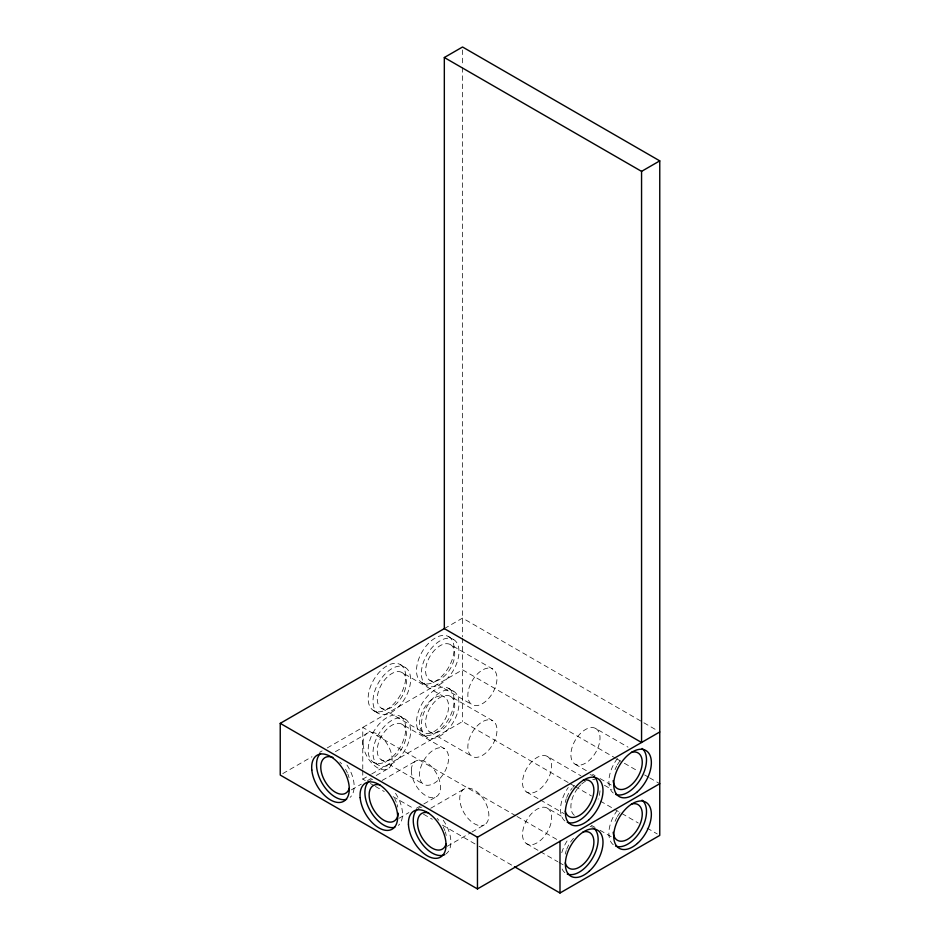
<?xml version="1.0" encoding="UTF-8"?>
<svg xmlns="http://www.w3.org/2000/svg" width="940" height="940" viewBox="0 0 940 940"><rect width="100%" height="100%" fill="white"/><g stroke="black" fill="none" stroke-linecap="round" stroke-linejoin="round"><path stroke-width="0.7" stroke-dasharray="4.7 3.53" d="M444.326 628.613L462.539 618.097L657.236 730.509M282.776 773.596L311.974 756.735M319.6 752.341L322.138 750.872M327.214 747.946L462.539 669.82L615.512 758.134M335.427 751.659L366.494 733.729M362.77 770.518L362.77 779.131L370.348 774.76M371.606 774.031L462.539 721.532L568.735 782.844M351.396 789.859L361.336 784.113M367.54 780.529L371.277 778.379M376.235 775.512L388.666 768.332M382.098 780.482L415.645 761.118M398.971 818.305L408.912 812.571M416.361 808.271L422.577 804.687M423.822 803.97L436.242 796.791M430.731 808.259L464.278 788.895M447.076 846.376L470.67 832.758M471.915 832.041L484.335 824.862A20.598 11.891 60 0 0 478.437 793.137A20.598 11.891 60 0 0 460.154 802.643A20.598 11.891 60 0 0 484.335 824.862M448.615 636.639A26.602 15.357 -60 0 1 440.19 677.846A26.602 15.357 -60 0 1 417.149 664.545A26.602 15.357 -60 0 1 448.615 636.639L453.48 639.435A26.602 15.357 -60 0 1 445.043 680.654A26.602 15.357 -60 0 1 422.001 667.341A26.602 15.357 -60 0 1 453.48 639.435M450.471 644.64A20.598 11.891 -60 0 1 443.939 676.542A20.598 11.891 -60 0 1 426.102 666.249A20.598 11.891 -60 0 1 450.471 644.64L492.713 669.022A20.598 11.891 -60 0 1 486.18 700.934A20.598 11.891 -60 0 1 468.343 690.63A20.598 11.891 -60 0 1 492.713 669.022M595.749 728.512A20.598 11.891 -60 0 1 589.227 760.425A20.598 11.891 -60 0 1 571.391 750.12A20.598 11.891 -60 0 1 595.749 728.512L628.049 747.159M616.781 758.874L623.102 762.516M624.36 763.245L638.272 771.282M644.593 774.924L648.389 777.121M649.646 777.85L659.763 783.69M448.615 688.35A26.602 15.357 -60 0 1 440.19 729.558A26.602 15.357 -60 0 1 417.149 716.257A26.602 15.357 -60 0 1 448.615 688.35L453.48 691.147A26.602 15.357 -60 0 1 445.043 732.366A26.602 15.357 -60 0 1 422.001 719.065A26.602 15.357 -60 0 1 453.48 691.147M429.874 680.313L472.115 704.695M575.151 764.197L587.582 771.364M592.553 774.231L595.032 775.664M600.002 778.532L612.422 785.711M400.252 664.557A26.602 15.357 -60 0 1 391.815 705.764A26.602 15.357 -60 0 1 368.786 692.463A26.602 15.357 -60 0 1 400.252 664.557L405.105 667.365A26.602 15.357 -60 0 1 396.68 708.572A26.602 15.357 -60 0 1 373.638 695.271A26.602 15.357 -60 0 1 405.105 667.365M450.471 696.352A20.598 11.891 -60 0 1 443.939 728.265A20.598 11.891 -60 0 1 426.102 717.96A20.598 11.891 -60 0 1 450.471 696.352L492.713 720.733A20.598 11.891 -60 0 1 486.18 752.646A20.598 11.891 -60 0 1 468.343 742.341A20.598 11.891 -60 0 1 492.713 720.733M604.443 785.252L611.905 789.553M422.013 682.71L426.866 685.519M402.109 672.558A20.598 11.891 -60 0 1 395.576 704.471A20.598 11.891 -60 0 1 377.739 694.167A20.598 11.891 -60 0 1 402.109 672.558L444.338 696.951A20.598 11.891 -60 0 1 437.817 728.852A20.598 11.891 -60 0 1 419.98 718.559A20.598 11.891 -60 0 1 444.338 696.951M547.386 756.442A20.598 11.891 -60 0 1 540.853 788.343A20.598 11.891 -60 0 1 523.016 778.05A20.598 11.891 -60 0 1 547.386 756.442L580.932 775.806M570.004 783.572L573.788 785.769M575.057 786.498L591.495 795.98M600.343 801.091L612.986 808.388M614.255 809.129L620.576 812.771M621.834 813.5L638.272 822.993M647.12 828.105L657.236 833.945M429.874 732.025L472.115 756.418M591.307 825.226L595.032 827.376M600.002 830.255L612.422 837.423M400.252 716.268A26.602 15.357 -60 0 1 391.815 757.487A26.602 15.357 -60 0 1 368.786 744.186A26.602 15.357 -60 0 1 400.252 716.268L405.105 719.077A26.602 15.357 -60 0 1 396.68 760.284A26.602 15.357 -60 0 1 373.638 746.983A26.602 15.357 -60 0 1 405.105 719.077M381.511 708.243L423.74 732.624M526.788 792.115L539.207 799.282M540.453 800.011L564.059 813.629M422.013 734.434L426.866 737.23M402.109 724.282A20.598 11.891 -60 0 1 395.576 756.183A20.598 11.891 -60 0 1 377.739 745.89A20.598 11.891 -60 0 1 402.109 724.282L444.338 748.663A20.598 11.891 -60 0 1 437.817 780.564A20.598 11.891 -60 0 1 419.98 770.271A20.598 11.891 -60 0 1 444.338 748.663M547.386 808.153A20.598 11.891 -60 0 1 540.853 840.066A20.598 11.891 -60 0 1 523.016 829.761A20.598 11.891 -60 0 1 547.386 808.153L563.542 817.483M373.65 710.64L378.503 713.437M515.743 815.744L362.77 727.419L362.77 769.073M517.012 816.472L559.993 841.288M381.511 759.955L423.74 784.336M526.788 843.826L539.207 851.005M540.453 851.722L557.843 861.757M559.089 862.474L564.059 865.352M373.65 762.352L378.503 765.16M362.77 779.131L365.296 780.588M370.36 783.514L374.144 785.699M375.413 786.428L384.26 791.539M393.108 796.65L413.341 808.33M423.458 814.169L432.306 819.281M442.423 825.12L477.814 845.553M479.083 846.282L513.216 865.999M462.539 49.938L462.539 66.082M462.539 67.551L462.539 636.78M462.539 638.213L462.539 721.532M565.257 854.143A20.598 11.891 -60 0 1 566.268 850.477M566.714 849.255A20.598 11.891 -60 0 1 574.645 837.152M599.99 790.775A20.598 11.891 -60 0 1 598.063 799.2M574.305 815.321A20.598 11.891 -60 0 1 577.371 788.754M578.171 787.708A20.598 11.891 -60 0 1 580.779 784.841M581.684 783.995A20.598 11.891 -60 0 1 585.456 781.246M592.74 779.295A20.598 11.891 -60 0 1 594.82 779.777M615.077 821.325A20.598 11.891 -60 0 1 616.746 817.683M617.392 816.508A20.598 11.891 -60 0 1 620.412 812.09M564.917 872.661A26.602 15.357 -60 0 1 561.509 867.644M561.756 852.733A26.602 15.357 -60 0 1 568.265 839.185M590.109 826.354A26.602 15.357 -60 0 1 592.623 827.341M613.28 844.743A26.602 15.357 -60 0 1 616.64 811.255M339.822 761.999A20.598 11.891 60 0 1 341.596 763.832M345.485 769.214A20.598 11.891 60 0 1 347.33 772.798M347.847 774.019A20.598 11.891 60 0 1 349.057 777.709M394.647 798.565A20.598 11.891 60 0 1 396.316 802.22M397.162 804.675A20.598 11.891 60 0 1 397.773 807.107M437.1 818.388A20.598 11.891 60 0 1 438.851 820.291M443.257 826.965A20.598 11.891 60 0 1 444.867 830.619M445.29 831.841A20.598 11.891 60 0 1 446.23 835.507M418.159 808.611A26.602 15.357 60 0 1 421.919 807.119M443.222 820.197A26.602 15.357 60 0 1 445.983 853.92M370.137 780.459A26.602 15.357 60 0 1 372.604 779.389M395.505 793.243A26.602 15.357 60 0 1 398.36 825.426M346.954 765.031A26.602 15.357 60 0 1 350.138 797.367M565.257 802.431A20.598 11.891 -60 0 1 566.268 798.765M566.714 797.531A20.598 11.891 -60 0 1 572.037 788.308M572.883 787.309A20.598 11.891 -60 0 1 574.645 785.441M615.077 769.613A20.598 11.891 -60 0 1 616.746 765.971M617.392 764.796A20.598 11.891 -60 0 1 620.412 760.378M564.917 820.949A26.602 15.357 -60 0 1 568.265 787.473M590.109 774.642A26.602 15.357 -60 0 1 592.623 775.618M613.28 793.019A26.602 15.357 -60 0 1 618.285 757.358M363.063 743.986A20.598 11.891 60 0 0 385.846 769.649A20.598 11.891 60 0 0 383.826 739.451A20.598 11.891 60 0 0 363.063 743.986M411.379 770.542A20.598 11.891 60 0 0 433.223 797.719A20.598 11.891 60 0 0 433.223 768.591A20.598 11.891 60 0 0 411.379 770.542"/><path stroke-width="1.41" d="M444.326 57.516L641.562 171.374L641.562 742.482L444.326 628.613L444.326 57.516L462.539 47L659.763 160.869L659.763 835.402L559.993 893L514.486 866.727M641.562 171.374L659.763 160.869M659.763 783.69L477.461 888.934L280.238 775.065L280.238 723.354L444.326 628.613M280.238 723.354L477.461 837.223L659.763 731.966M559.993 841.288L559.993 893M477.461 837.223L477.461 888.934M583.094 831.959A20.598 11.891 -60 0 1 589.627 856.328A20.598 11.891 -60 0 1 565.257 862.85M631.457 804.029A20.598 11.891 -60 0 1 642.102 816.578A20.598 11.891 -60 0 1 627.262 839.514A20.598 11.891 -60 0 1 613.186 832.288M593.739 828.093A26.602 15.357 -60 0 1 592.623 858.056A26.602 15.357 -60 0 1 567.231 874M642.102 800.163A26.602 15.357 -60 0 1 640.998 830.138A26.602 15.357 -60 0 1 615.594 846.07M349.375 787.99A20.598 11.891 60 0 1 333.547 791.069A20.598 11.891 60 0 1 320.775 767.369A20.598 11.891 60 0 1 332.924 757.44M398.219 813.182A20.598 11.891 60 0 1 384.131 820.397A20.598 11.891 60 0 1 369.291 797.461A20.598 11.891 60 0 1 379.936 784.923M446.042 844.096A20.598 11.891 60 0 1 421.508 836.753A20.598 11.891 60 0 1 428.663 812.947M444.82 854.601A26.602 15.357 60 0 1 419.405 840.008A26.602 15.357 60 0 1 417.113 809.457M394.8 827.294A26.602 15.357 60 0 1 370.09 810.48A26.602 15.357 60 0 1 369.056 781.258M346.625 799.306A26.602 15.357 60 0 1 321.891 782.844A26.602 15.357 60 0 1 320.54 753.469M583.094 780.247A20.598 11.891 -60 0 1 589.627 804.605A20.598 11.891 -60 0 1 565.257 811.138M631.457 752.317A20.598 11.891 -60 0 1 642.102 764.855A20.598 11.891 -60 0 1 627.262 787.791A20.598 11.891 -60 0 1 613.186 780.576M593.739 776.381A26.602 15.357 -60 0 1 592.623 806.344A26.602 15.357 -60 0 1 567.231 822.289M642.102 748.452A26.602 15.357 -60 0 1 640.998 778.414A26.602 15.357 -60 0 1 615.594 794.359M589.051 871.357A26.602 15.357 -60 0 0 597.488 830.138A26.602 15.357 -60 0 0 566.009 858.044A26.602 15.357 -60 0 0 589.051 871.357M637.414 843.427A26.602 15.357 -60 0 0 645.851 802.22A26.602 15.357 -60 0 0 614.372 830.126A26.602 15.357 -60 0 0 637.414 843.427M637.414 791.715A26.602 15.357 -60 0 0 645.851 750.496A26.602 15.357 -60 0 0 614.372 778.414A26.602 15.357 -60 0 0 637.414 791.715M589.051 819.633A26.602 15.357 -60 0 0 597.488 778.426A26.602 15.357 -60 0 0 566.009 806.332A26.602 15.357 -60 0 0 589.051 819.633M360.149 797.672A26.602 15.357 60 0 0 389.947 830.091A26.602 15.357 60 0 0 386.457 790.669A26.602 15.357 60 0 0 360.149 797.672M311.81 770.036A26.602 15.357 60 0 0 341.772 802.114A26.602 15.357 60 0 0 337.871 762.505A26.602 15.357 60 0 0 311.81 770.036M408.43 824.227A26.602 15.357 60 0 0 437.37 858.22A26.602 15.357 60 0 0 435.855 819.75A26.602 15.357 60 0 0 408.43 824.227"/></g></svg>
